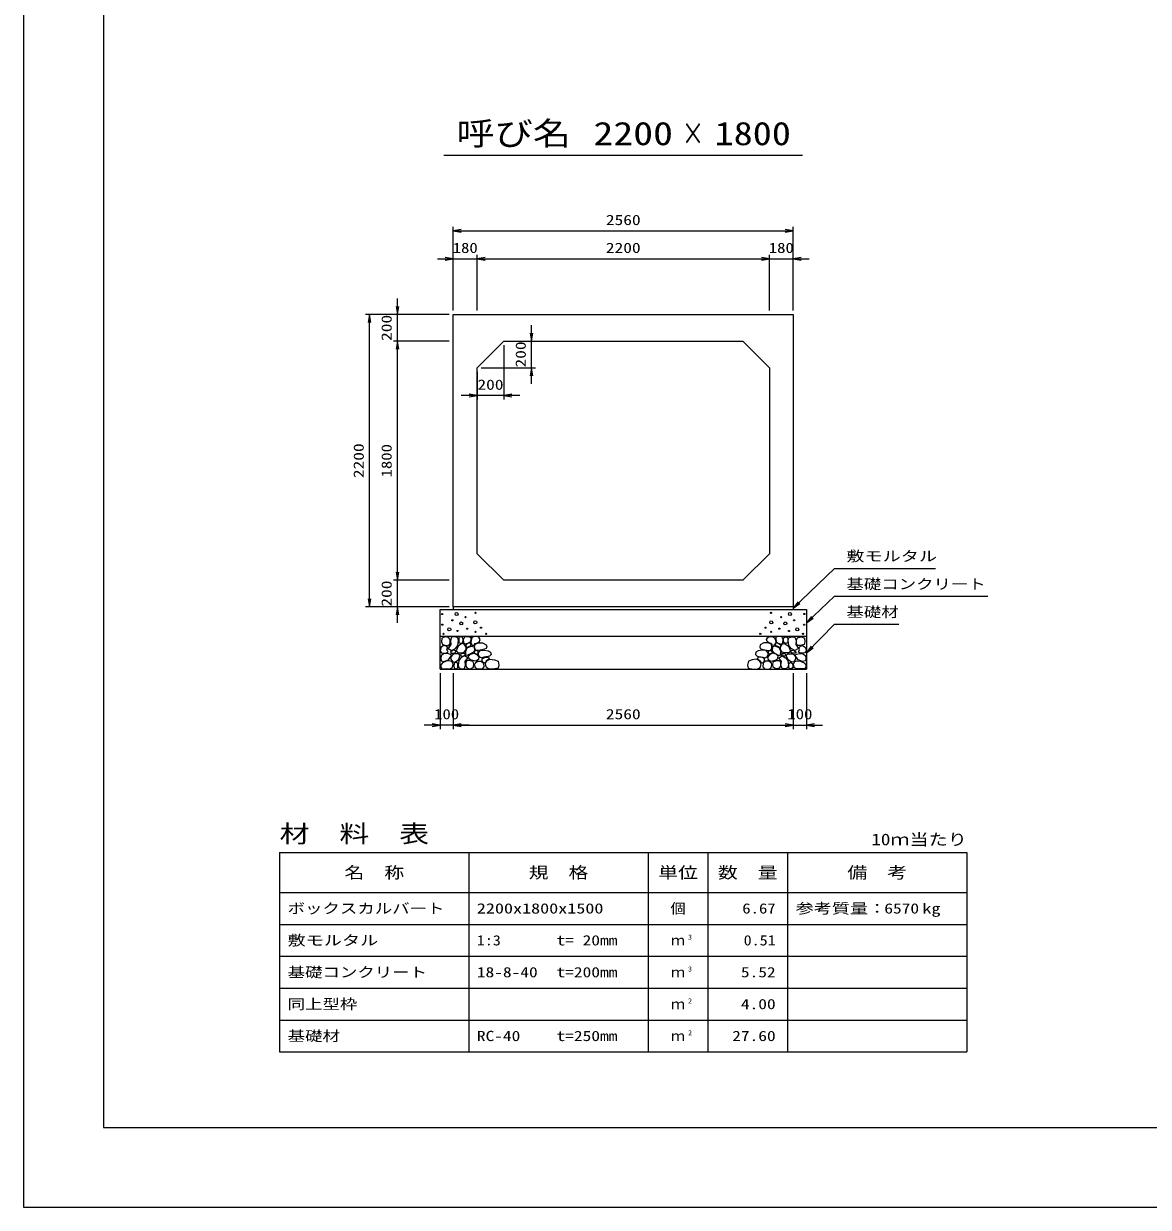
# Model space of a CAD drawing. Units: millimetres at full size. Extents: x 0 to 25230, y 0 to 17820.
# Drawn here: x 0 to 8469, y 0 to 8910 of the extents above; entities that cross this region are included whole.
import ezdxf
from ezdxf.enums import TextEntityAlignment as Align

# ---------------------------------------------------------------- set-up
doc = ezdxf.new("R2010")
doc.units = ezdxf.units.MM
for name, color, linetype, lineweight in [('D-DCR-HCHn', 4, 'Continuous', 9), ('D-MTR-FRAM', 7, 'Continuous', 25), ('D-MTR-LINE', 7, 'Continuous', 25), ('D-STR-DIM', 7, 'Continuous', 25), ('D-STR-STRn', 1, 'Continuous', 25), ('D-STR-TXT', 7, 'Continuous', 25), ('D-TTL', 2, 'Continuous', 25), ('D-TTL-TXT', 7, 'Continuous', 25)]:
    doc.layers.add(name, color=color, linetype=linetype, lineweight=lineweight)
doc.layers.add('D-MTR', color=7, linetype='Continuous')
doc.layers.add('D-MTR-TXT', color=7, linetype='Continuous')
doc.styles.add('ＭＳ ゴシック', font='')
doc.styles.get('ＭＳ ゴシック').set_extended_font_data('MS Gothic')

# ---------------------------------------------------------------- blocks, each defined once
blk = doc.blocks.new('open_arrow')
at = {"color": 0, "linetype": 'Continuous', "lineweight": -2}
blk.add_lwpolyline([(7.5, 1.25), (0, 0), (7.5, -1.25)], dxfattribs=at)

msp = doc.modelspace()

# ---------------------------------------------------------------- linework, layer by layer
at = {"layer": 'D-DCR-HCHn'}
for points in [[(3198.998, 4289.493), (3172.994, 4295.271), (3149.879, 4283.714), (3146.99, 4257.71), (3152.769, 4237.485), (3181.662, 4228.817), (3201.887, 4228.817), (3210.555, 4243.263), (3210.555, 4275.046)], [(3222.112, 4292.382), (3213.444, 4266.378), (3216.334, 4237.485), (3196.109, 4205.702), (3222.112, 4191.256), (3251.006, 4205.702), (3268.342, 4228.817), (3274.12, 4266.378), (3268.342, 4286.603), (3251.006, 4295.271)], [(3277.01, 4286.603), (3277.01, 4251.931), (3291.456, 4243.263), (3305.903, 4251.931), (3308.792, 4272.157), (3305.903, 4289.493), (3285.678, 4295.271)], [(3325.601, 4238.845), (3313.999, 4246.941), (3312.006, 4274.16), (3321.557, 4295.616), (3345.582, 4298.128), (3365.263, 4292.156), (3366.848, 4280.53), (3364.014, 4256.921), (3348.752, 4247.586)], [(3391.239, 4231.998), (3401.02, 4243.092), (3418.359, 4249.342), (3432.287, 4258.717), (3436.55, 4273.49), (3430.013, 4287.695), (3416.369, 4296.218), (3400.845, 4297.886), (3385.522, 4295.424), (3375.719, 4286.98), (3368.918, 4269.457), (3367.379, 4252.722), (3371.1, 4242.871), (3373.729, 4233.23), (3382.948, 4229.842)], [(5638.761, 4231.998), (5628.98, 4243.092), (5611.641, 4249.342), (5597.713, 4258.717), (5593.45, 4273.49), (5599.987, 4287.695), (5613.631, 4296.218), (5629.155, 4297.886), (5644.478, 4295.424), (5654.281, 4286.98), (5661.082, 4269.457), (5662.621, 4252.722), (5658.9, 4242.871), (5656.271, 4233.23), (5647.052, 4229.842)], [(5704.399, 4238.845), (5716.001, 4246.941), (5717.994, 4274.16), (5708.443, 4295.616), (5684.418, 4298.128), (5664.737, 4292.156), (5663.152, 4280.53), (5665.986, 4256.921), (5681.248, 4247.586)], [(5752.99, 4286.603), (5752.99, 4251.931), (5738.544, 4243.263), (5724.097, 4251.931), (5721.208, 4272.157), (5724.097, 4289.493), (5744.322, 4295.271)], [(5807.888, 4292.382), (5816.556, 4266.378), (5813.666, 4237.485), (5833.891, 4205.702), (5807.888, 4191.256), (5778.994, 4205.702), (5761.658, 4228.817), (5755.88, 4266.378), (5761.658, 4286.603), (5778.994, 4295.271)], [(5831.002, 4289.493), (5857.006, 4295.271), (5880.121, 4283.714), (5883.01, 4257.71), (5877.231, 4237.485), (5848.338, 4228.817), (5828.113, 4228.817), (5819.445, 4243.263), (5819.445, 4275.046)], [(3144.101, 4217.26), (3135.433, 4191.256), (3146.99, 4173.92), (3175.883, 4171.03), (3195.61, 4179.499), (3187.441, 4199.924), (3193.219, 4211.481), (3181.662, 4223.038), (3164.326, 4228.817)], [(3227.891, 4191.256), (3213.444, 4179.698), (3219.223, 4171.03), (3239.448, 4171.03), (3248.116, 4173.92), (3253.895, 4185.477), (3245.227, 4194.145)], [(3271.231, 4223.038), (3256.784, 4188.366), (3268.342, 4173.92), (3303.013, 4173.92), (3317.46, 4179.698), (3331.907, 4199.924), (3331.907, 4217.26), (3317.46, 4240.374), (3300.124, 4243.263)], [(3341.681, 4214.73), (3353.297, 4220.817), (3364.296, 4226.161), (3370.86, 4239.065), (3365.554, 4247.961), (3355.968, 4250.014), (3340.137, 4241.115), (3328.42, 4232.605), (3329.515, 4224.944), (3333.895, 4217.527)], [(3343.109, 4153.224), (3330.35, 4157.579), (3329.086, 4185.688), (3339.964, 4210.928), (3370.015, 4225.156), (3392.452, 4219.405), (3393.795, 4188.924), (3383.477, 4176.886), (3355.401, 4161.311)], [(3422.239, 4173.692), (3422.239, 4184.551), (3415.72, 4189.466), (3404.97, 4190.609), (3396.278, 4187.18), (3393.19, 4176.664), (3400.738, 4168.891), (3410.802, 4164.319), (3420.409, 4168.319)], [(3412.727, 4192.135), (3402.952, 4195.066), (3398.675, 4200.928), (3395.905, 4216.938), (3399.816, 4238.619), (3425.776, 4248.926), (3455.648, 4248.926), (3483.03, 4233.998), (3487.653, 4218.004), (3483.385, 4206.63), (3470.583, 4201.299), (3449.247, 4197.745), (3422.931, 4192.013)], [(3448.634, 4135.297), (3440.545, 4139.592), (3429.424, 4147.928), (3424.874, 4156.518), (3424.874, 4175.212), (3438.523, 4190.37), (3468.349, 4194.159), (3500.449, 4190.117), (3516.12, 4178.585), (3520.164, 4160.462), (3507.761, 4149.388), (3497.436, 4145.361), (3480.312, 4143.128), (3464.987, 4140.305)], [(5581.366, 4135.297), (5589.455, 4139.592), (5600.576, 4147.928), (5605.126, 4156.518), (5605.126, 4175.212), (5591.477, 4190.37), (5561.651, 4194.159), (5529.551, 4190.117), (5513.88, 4178.585), (5509.836, 4160.462), (5522.239, 4149.388), (5532.564, 4145.361), (5549.688, 4143.128), (5565.013, 4140.305)], [(5617.273, 4192.135), (5627.048, 4195.066), (5631.325, 4200.928), (5634.095, 4216.938), (5630.184, 4238.619), (5604.224, 4248.926), (5574.352, 4248.926), (5546.97, 4233.998), (5542.347, 4218.004), (5546.615, 4206.63), (5559.417, 4201.299), (5580.753, 4197.745), (5607.069, 4192.013)], [(5607.761, 4173.692), (5607.761, 4184.551), (5614.28, 4189.466), (5625.03, 4190.609), (5633.722, 4187.18), (5636.81, 4176.664), (5629.262, 4168.891), (5619.198, 4164.319), (5609.591, 4168.319)], [(5686.891, 4153.224), (5699.65, 4157.579), (5700.914, 4185.688), (5690.036, 4210.928), (5659.985, 4225.156), (5637.548, 4219.405), (5636.205, 4188.924), (5646.523, 4176.886), (5674.599, 4161.311)], [(5688.319, 4214.73), (5676.703, 4220.817), (5665.704, 4226.161), (5659.14, 4239.065), (5664.446, 4247.961), (5674.032, 4250.014), (5689.863, 4241.115), (5701.58, 4232.605), (5700.485, 4224.944), (5696.105, 4217.527)], [(5758.769, 4223.038), (5773.216, 4188.366), (5761.658, 4173.92), (5726.987, 4173.92), (5712.54, 4179.698), (5698.093, 4199.924), (5698.093, 4217.26), (5712.54, 4240.374), (5729.876, 4243.263)], [(5802.109, 4191.256), (5816.556, 4179.698), (5810.777, 4171.03), (5790.552, 4171.03), (5781.884, 4173.92), (5776.105, 4185.477), (5784.773, 4194.145)], [(5885.899, 4217.26), (5894.567, 4191.256), (5883.01, 4173.92), (5854.117, 4171.03), (5834.39, 4179.499), (5842.559, 4199.924), (5836.781, 4211.481), (5848.338, 4223.038), (5865.674, 4228.817)], [(3198.944, 4121.261), (3220.346, 4153.365), (3217.671, 4161.39), (3188.243, 4169.416), (3161.49, 4166.741), (3142.763, 4150.689), (3140.087, 4131.962), (3142.763, 4113.235), (3164.165, 4107.884)], [(3209.645, 4054.378), (3228.372, 4062.404), (3233.723, 4089.157), (3223.021, 4107.884), (3204.294, 4113.235), (3180.217, 4110.56), (3153.464, 4099.859), (3140.087, 4083.807), (3140.087, 4065.08), (3148.113, 4054.378), (3180.217, 4057.054)], [(3273.852, 4121.261), (3287.229, 4153.365), (3276.527, 4166.741), (3244.424, 4166.741), (3231.047, 4161.39), (3217.671, 4142.663), (3217.671, 4126.612), (3231.047, 4105.209), (3247.099, 4102.534)], [(3268.502, 4062.404), (3268.502, 4094.508), (3255.125, 4102.534), (3241.749, 4094.508), (3239.073, 4075.781), (3241.749, 4059.729), (3260.476, 4054.378)], [(3319.332, 4057.054), (3327.358, 4081.131), (3324.683, 4107.884), (3343.41, 4137.313), (3319.332, 4150.689), (3292.579, 4137.313), (3276.527, 4115.91), (3271.177, 4081.131), (3276.527, 4062.404), (3292.579, 4054.378)], [(3313.982, 4150.689), (3327.358, 4161.39), (3322.007, 4169.416), (3303.28, 4169.416), (3295.254, 4166.741), (3289.904, 4156.04), (3297.93, 4148.014)], [(3340.735, 4059.729), (3364.812, 4054.378), (3386.215, 4065.08), (3388.89, 4089.157), (3383.539, 4107.884), (3356.786, 4115.91), (3338.059, 4115.91), (3330.033, 4102.534), (3330.033, 4073.106)], [(3403.981, 4110.925), (3368.607, 4117.521), (3353.56, 4129.658), (3348.808, 4148.655), (3363.492, 4163.022), (3392.102, 4171.082), (3413.749, 4158.154), (3427.74, 4140.74), (3423.78, 4123.062)], [(3399.869, 4096.931), (3418.084, 4112.234), (3444.219, 4111.97), (3462.17, 4096.931), (3464.81, 4069.227), (3452.666, 4053.924), (3418.876, 4051.549), (3402.509, 4061.311), (3395.645, 4083.738)], [(3469.876, 4097.808), (3457.748, 4103.743), (3451.39, 4110.697), (3452.71, 4127.843), (3462.307, 4136.236), (3482.7, 4141.151), (3499.015, 4141.271), (3504.293, 4129.761), (3492.814, 4119.51), (3482.239, 4110.35), (3478.573, 4101.331)], [(3513.293, 4052.112), (3496.233, 4056.916), (3484.939, 4064.601), (3479.893, 4079.011), (3477.01, 4092.7), (3488.544, 4113.594), (3511.131, 4127.524), (3545.492, 4122), (3572.645, 4111.913), (3579.133, 4081.652), (3573.366, 4059.317), (3546.934, 4052.593)], [(5516.707, 4052.112), (5533.767, 4056.916), (5545.061, 4064.601), (5550.107, 4079.011), (5552.99, 4092.7), (5541.456, 4113.594), (5518.869, 4127.524), (5484.508, 4122), (5457.355, 4111.913), (5450.867, 4081.652), (5456.634, 4059.317), (5483.066, 4052.593)], [(5560.124, 4097.808), (5572.252, 4103.743), (5578.61, 4110.697), (5577.29, 4127.843), (5567.693, 4136.236), (5547.3, 4141.151), (5530.985, 4141.271), (5525.707, 4129.761), (5537.186, 4119.51), (5547.761, 4110.35), (5551.427, 4101.331)], [(5630.131, 4096.931), (5611.916, 4112.234), (5585.781, 4111.97), (5567.83, 4096.931), (5565.19, 4069.227), (5577.334, 4053.924), (5611.124, 4051.549), (5627.491, 4061.311), (5634.355, 4083.738)], [(5626.019, 4110.925), (5661.393, 4117.521), (5676.44, 4129.658), (5681.192, 4148.655), (5666.508, 4163.022), (5637.898, 4171.082), (5616.251, 4158.154), (5602.26, 4140.74), (5606.22, 4123.062)], [(5689.265, 4059.729), (5665.188, 4054.378), (5643.785, 4065.08), (5641.11, 4089.157), (5646.461, 4107.884), (5673.214, 4115.91), (5691.941, 4115.91), (5699.967, 4102.534), (5699.967, 4073.106)], [(5710.668, 4057.054), (5702.642, 4081.131), (5705.317, 4107.884), (5686.59, 4137.313), (5710.668, 4150.689), (5737.421, 4137.313), (5753.473, 4115.91), (5758.823, 4081.131), (5753.473, 4062.404), (5737.421, 4054.378)], [(5716.018, 4150.689), (5702.642, 4161.39), (5707.993, 4169.416), (5726.72, 4169.416), (5734.746, 4166.741), (5740.096, 4156.04), (5732.07, 4148.014)], [(5756.148, 4121.261), (5742.771, 4153.365), (5753.473, 4166.741), (5785.576, 4166.741), (5798.953, 4161.39), (5812.329, 4142.663), (5812.329, 4126.612), (5798.953, 4105.209), (5782.901, 4102.534)], [(5761.498, 4062.404), (5761.498, 4094.508), (5774.875, 4102.534), (5788.251, 4094.508), (5790.927, 4075.781), (5788.251, 4059.729), (5769.524, 4054.378)], [(5820.355, 4054.378), (5801.628, 4062.404), (5796.277, 4089.157), (5806.979, 4107.884), (5825.706, 4113.235), (5849.783, 4110.56), (5876.536, 4099.859), (5889.913, 4083.807), (5889.913, 4065.08), (5881.887, 4054.378), (5849.783, 4057.054)], [(5831.056, 4121.261), (5809.654, 4153.365), (5812.329, 4161.39), (5841.757, 4169.416), (5868.51, 4166.741), (5887.237, 4150.689), (5889.913, 4131.962), (5887.237, 4113.235), (5865.835, 4107.884)]]:
    msp.add_lwpolyline(points, close=True, dxfattribs=at)
for centre, radius in [((3151.091, 4466.145), 4.5), ((3260.004, 4466.145), 11.25), ((3402.197, 4475.221), 4.5), ((5627.803, 4475.221), 4.5), ((5769.996, 4466.145), 11.25), ((5878.909, 4466.145), 4.5), ((3152.803, 4385.879), 4.5), ((3228.437, 4418.641), 4.5), ((3294.996, 4394.955), 11.25), ((3326.563, 4442.459), 4.5), ((3400.741, 4403.204), 11.25), ((3443.942, 4363.293), 4.5), ((5586.058, 4363.293), 4.5), ((5629.259, 4403.204), 11.25), ((5703.437, 4442.459), 4.5), ((5735.004, 4394.955), 11.25), ((5801.563, 4418.641), 4.5), ((5877.197, 4385.879), 4.5), ((3161.905, 4317.286), 4.5), ((3204.855, 4350.444), 11.25), ((3266.552, 4338.646), 4.5), ((3340.06, 4355.807), 4.5), ((3401.763, 4331.675), 4.5), ((3483.193, 4317.037), 4.5), ((5546.807, 4317.037), 4.5), ((5628.237, 4331.675), 4.5), ((5689.94, 4355.807), 4.5), ((5763.448, 4338.646), 4.5), ((5825.145, 4350.444), 11.25), ((5868.095, 4317.286), 4.5)]:
    msp.add_circle(centre, radius, dxfattribs=at)
at = {"layer": 'D-MTR-FRAM'}
for p, q in [((1927.5, 2670), (7102.5, 2670)), ((1927.5, 2670), (1927.5, 1170)), ((7102.5, 2670), (7102.5, 1170)), ((1927.5, 1170), (7102.5, 1170))]:
    msp.add_line(p, q, dxfattribs=at)
at = {"layer": 'D-MTR-LINE'}
for p, q in [((3352.5, 2670), (3352.5, 1170)), ((4702.5, 2670), (4702.5, 1170)), ((5152.5, 2670), (5152.5, 1170)), ((5752.5, 2670), (5752.5, 1170)), ((1927.5, 2370), (7102.5, 2370)), ((1927.5, 2130), (7102.5, 2130)), ((1927.5, 1890), (7102.5, 1890)), ((1927.5, 1650), (7102.5, 1650)), ((1927.5, 1410), (7102.5, 1410))]:
    msp.add_line(p, q, dxfattribs=at)
at = {"layer": 'D-STR-DIM'}
for p, q in [((3235, 6750), (3235, 7380)), ((3235, 7350), (5795, 7350)), ((5795, 6750), (5795, 7380)), ((3115, 7140), (3535, 7140)), ((3235, 6750), (3235, 7170)), ((3415, 6750), (3415, 7170)), ((3415, 6750), (3415, 7170)), ((3415, 7140), (5615, 7140)), ((5495, 7140), (5915, 7140)), ((5615, 6750), (5615, 7170)), ((5615, 6750), (5615, 7170)), ((5795, 6750), (5795, 7170)), ((2815, 6400), (2815, 6840)), ((3205, 6720), (2575, 6720)), ((2605, 4520), (2605, 6720)), ((3205, 6720), (2785, 6720)), ((3825, 6200), (3825, 6640)), ((3205, 6520), (2785, 6520)), ((3205, 6520), (2785, 6520)), ((2815, 4720), (2815, 6520)), ((3645, 6520), (3855, 6520)), ((3615, 6490), (3615, 6080)), ((3415, 6290), (3415, 6080)), ((3445, 6320), (3855, 6320)), ((3735, 6110), (3295, 6110)), ((2815, 4400), (2815, 4840)), ((3205, 4720), (2785, 4720)), ((3205, 4720), (2785, 4720)), ((3205, 4520), (2575, 4520)), ((3205, 4520), (2785, 4520)), ((3135, 4020), (3135, 3600)), ((3235, 4020), (3235, 3600)), ((3235, 4020), (3235, 3600)), ((5795, 4020), (5795, 3600)), ((5795, 4020), (5795, 3600)), ((5895, 4020), (5895, 3600)), ((3355, 3630), (3015, 3630)), ((3235, 3630), (5795, 3630)), ((5675, 3630), (6015, 3630))]:
    msp.add_line(p, q, dxfattribs=at)
at = {"layer": 'D-STR-STRn'}
for p, q in [((3235, 6720), (5795, 6720)), ((3235, 4520), (3235, 6720)), ((5795, 6720), (5795, 4520)), ((3615, 6520), (3415, 6320)), ((3615, 6520), (5415, 6520)), ((5615, 6320), (5415, 6520)), ((3415, 4920), (3415, 6320)), ((5615, 6320), (5615, 4920)), ((3415, 4920), (3615, 4720)), ((5415, 4720), (5615, 4920)), ((5415, 4720), (3615, 4720)), ((3135, 4050), (3135, 4500)), ((3135, 4500), (5895, 4500)), ((5795, 4520), (3235, 4520)), ((3235, 4520), (3235, 4500)), ((5795, 4520), (5795, 4500)), ((5895, 4500), (5895, 4050)), ((3135, 4300), (5895, 4300)), ((3135, 4050), (5895, 4050))]:
    msp.add_line(p, q, dxfattribs=at)
at = {"layer": 'D-STR-TXT'}
for points in [[(5795, 4510), (6105, 4810), (6165, 4810), (6864.975, 4810)], [(5895, 4400), (6105, 4600), (6165, 4600), (7260.457, 4600)], [(5895, 4175), (6105, 4390), (6165, 4390), (6589.416, 4390)]]:
    msp.add_lwpolyline(points, dxfattribs=at)
at = {"layer": 'D-TTL'}
for points in [[(0, 0), (25230, 0), (25230, 17820), (0, 17820)], [(600, 600), (24630, 600), (24630, 17220), (600, 17220)]]:
    msp.add_lwpolyline(points, close=True, dxfattribs=at)
at = {"layer": 'D-TTL-TXT'}
msp.add_line((3165, 7920), (5865, 7920), dxfattribs=at)

# ---------------------------------------------------------------- block references
at = {"layer": 'D-STR-DIM', "xscale": 8, "yscale": 8}
for p in [(3235, 7350), (3415, 7140), (3415, 7140), (5795, 7140), (3615, 6110), (3235, 3630), (3235, 3630), (5895, 3630)]:
    msp.add_blockref('open_arrow', p, dxfattribs=at)
for p, rotation in [((5795, 7350), 180), ((3235, 7140), 180), ((5615, 7140), 180), ((5615, 7140), 180), ((2815, 6720), 90), ((2605, 6720), 270), ((2815, 6520), 270), ((2815, 6520), 270), ((3825, 6520), 90), ((3825, 6320), 270), ((3415, 6110), 180), ((2815, 4720), 90), ((2815, 4720), 90), ((2605, 4520), 90), ((2815, 4520), 270), ((3135, 3630), 180), ((5795, 3630), 180), ((5795, 3630), 180)]:
    msp.add_blockref('open_arrow', p, dxfattribs=dict(at, rotation=rotation))
at = {"layer": 'D-STR-TXT', "xscale": 8, "yscale": 8}
for p, rotation in [((5795, 4510), 44.1), ((5895, 4400), 43.6), ((5895, 4175), 45.7)]:
    msp.add_blockref('open_arrow', p, dxfattribs=dict(at, rotation=rotation))

# ---------------------------------------------------------------- texts
at = {"layer": 'D-MTR', "style": 'ＭＳ ゴシック', "width": 1.25}
msp.add_text('材\u3000料\u3000表', height=132, dxfattribs=at).set_placement((1927.5, 2706), align=Align.BOTTOM_LEFT)
at = {"layer": 'D-MTR', "style": 'ＭＳ ゴシック', "width": 1.2}
msp.add_text('10ｍ当たり', height=87.98, dxfattribs=at).set_placement((7102.5, 2699), align=Align.BOTTOM_RIGHT)
at = {"layer": 'D-MTR-TXT', "style": 'ＭＳ ゴシック'}
for s, height, width, p in [('名\u3000称', 87.98, 1.25, (2640, 2520)), ('規\u3000格', 87.98, 1.25, (4027.5, 2520)), ('単位', 87.98, 1.25, (4927.5, 2520)), ('数\u3000量', 87.98, 1.25, (5452.5, 2520)), ('備\u3000考', 87.98, 1.25, (6427.5, 2520)), ('個', 76.98, 1.1, (4927.5, 2250))]:
    msp.add_text(s, height=height, dxfattribs=dict(at, width=width)).set_placement(p, align=Align.MIDDLE_CENTER)
for s, width, p in [('ボックスカルバート', 1.25, (1987.5, 2250)), ('2200x1800x1500', 1.3, (3412.5, 2250)), ('参考質量：    kg', 1.3, (5812.5, 2250)), ('敷モルタル', 1.3, (1987.5, 2010)), ('1:3', 1.15, (3412.5, 2010)), ('t= 20mm', 1.25, (4012.5, 2010)), ('基礎コンクリート', 1.25, (1987.5, 1770)), ('18-8-40', 1.25, (3412.5, 1770)), ('t=200mm', 1.25, (4012.5, 1770)), ('同上型枠', 1.25, (1987.5, 1530)), ('基礎材', 1.25, (1987.5, 1290)), ('RC-40', 1.25, (3412.5, 1290)), ('t=250mm', 1.25, (4012.5, 1290))]:
    msp.add_text(s, height=76.98, dxfattribs=dict(at, width=width)).set_placement(p, align=Align.MIDDLE_LEFT)
for s, width, p in [('6.67', 1.2, (5662.5, 2250)), ('6570', 1.25, (6742.5, 2250)), ('0.51', 1.15, (5662.5, 2010)), ('5.52', 1.25, (5662.5, 1770)), ('4.00', 1.25, (5662.5, 1530)), ('27.60', 1.25, (5662.5, 1290))]:
    msp.add_text(s, height=76.98, dxfattribs=dict(at, width=width)).set_placement(p, align=Align.MIDDLE_RIGHT)
at = {"layer": 'D-MTR-TXT', "style": 'ＭＳ ゴシック', "width": 1.15}
for s, p in [('3', (5002.5, 2003)), ('3', (5002.5, 1763)), ('2', (5002.5, 1523)), ('2', (5002.5, 1283))]:
    msp.add_text(s, height=38.49, dxfattribs=at).set_placement(p, align=Align.BOTTOM_LEFT)
at = {"layer": 'D-MTR-TXT', "style": 'ＭＳ ゴシック'}
for p in [(4927.5, 2010), (4927.5, 1770), (4927.5, 1530), (4927.5, 1290)]:
    msp.add_text('ｍ', height=76.98, dxfattribs=at).set_placement(p, align=Align.MIDDLE_CENTER)
at = {"layer": 'D-STR-DIM', "style": 'ＭＳ ゴシック'}
for s, width, p in [('2560', 1.25, (4515, 7432.5)), ('180', 1.2, (3325, 7222.5)), ('2200', 1.25, (4515, 7222.5)), ('180', 1.2, (5705, 7222.5)), ('200', 1.25, (3515, 6192.5)), ('100', 1.2, (3185, 3712.5)), ('2560', 1.25, (4515, 3712.5)), ('100', 1.2, (5845, 3712.5))]:
    msp.add_text(s, height=76.98, dxfattribs=dict(at, width=width)).set_placement(p, align=Align.MIDDLE_CENTER)
for s, width, p in [('200', 1.25, (2732.5, 6620)), ('200', 1.25, (3742.5, 6420)), ('2200', 1.25, (2522.5, 5620)), ('1800', 1.2, (2732.5, 5620)), ('200', 1.25, (2732.5, 4620))]:
    msp.add_text(s, height=76.98, rotation=90, dxfattribs=dict(at, width=width)).set_placement(p, align=Align.MIDDLE_CENTER)
at = {"layer": 'D-STR-TXT', "style": 'ＭＳ ゴシック'}
for s, width, p in [('敷モルタル', 1.3, (6195, 4840)), ('基礎コンクリート', 1.25, (6195, 4630)), ('基礎材', 1.25, (6195, 4420))]:
    msp.add_text(s, height=76.98, dxfattribs=dict(at, width=width)).set_placement(p, align=Align.BOTTOM_LEFT)
at = {"layer": 'D-TTL-TXT', "style": 'ＭＳ ゴシック'}
for s, width, p in [('呼び名', 1.2, (3690, 7942.5)), ('2200', 1.25, (4590, 7942.5)), ('×', 0.7, (5040, 7942.5)), ('1800', 1.2, (5490, 7942.5))]:
    msp.add_text(s, height=176, dxfattribs=dict(at, width=width)).set_placement(p, align=Align.BOTTOM_CENTER)

doc.saveas('drawing.dxf')
